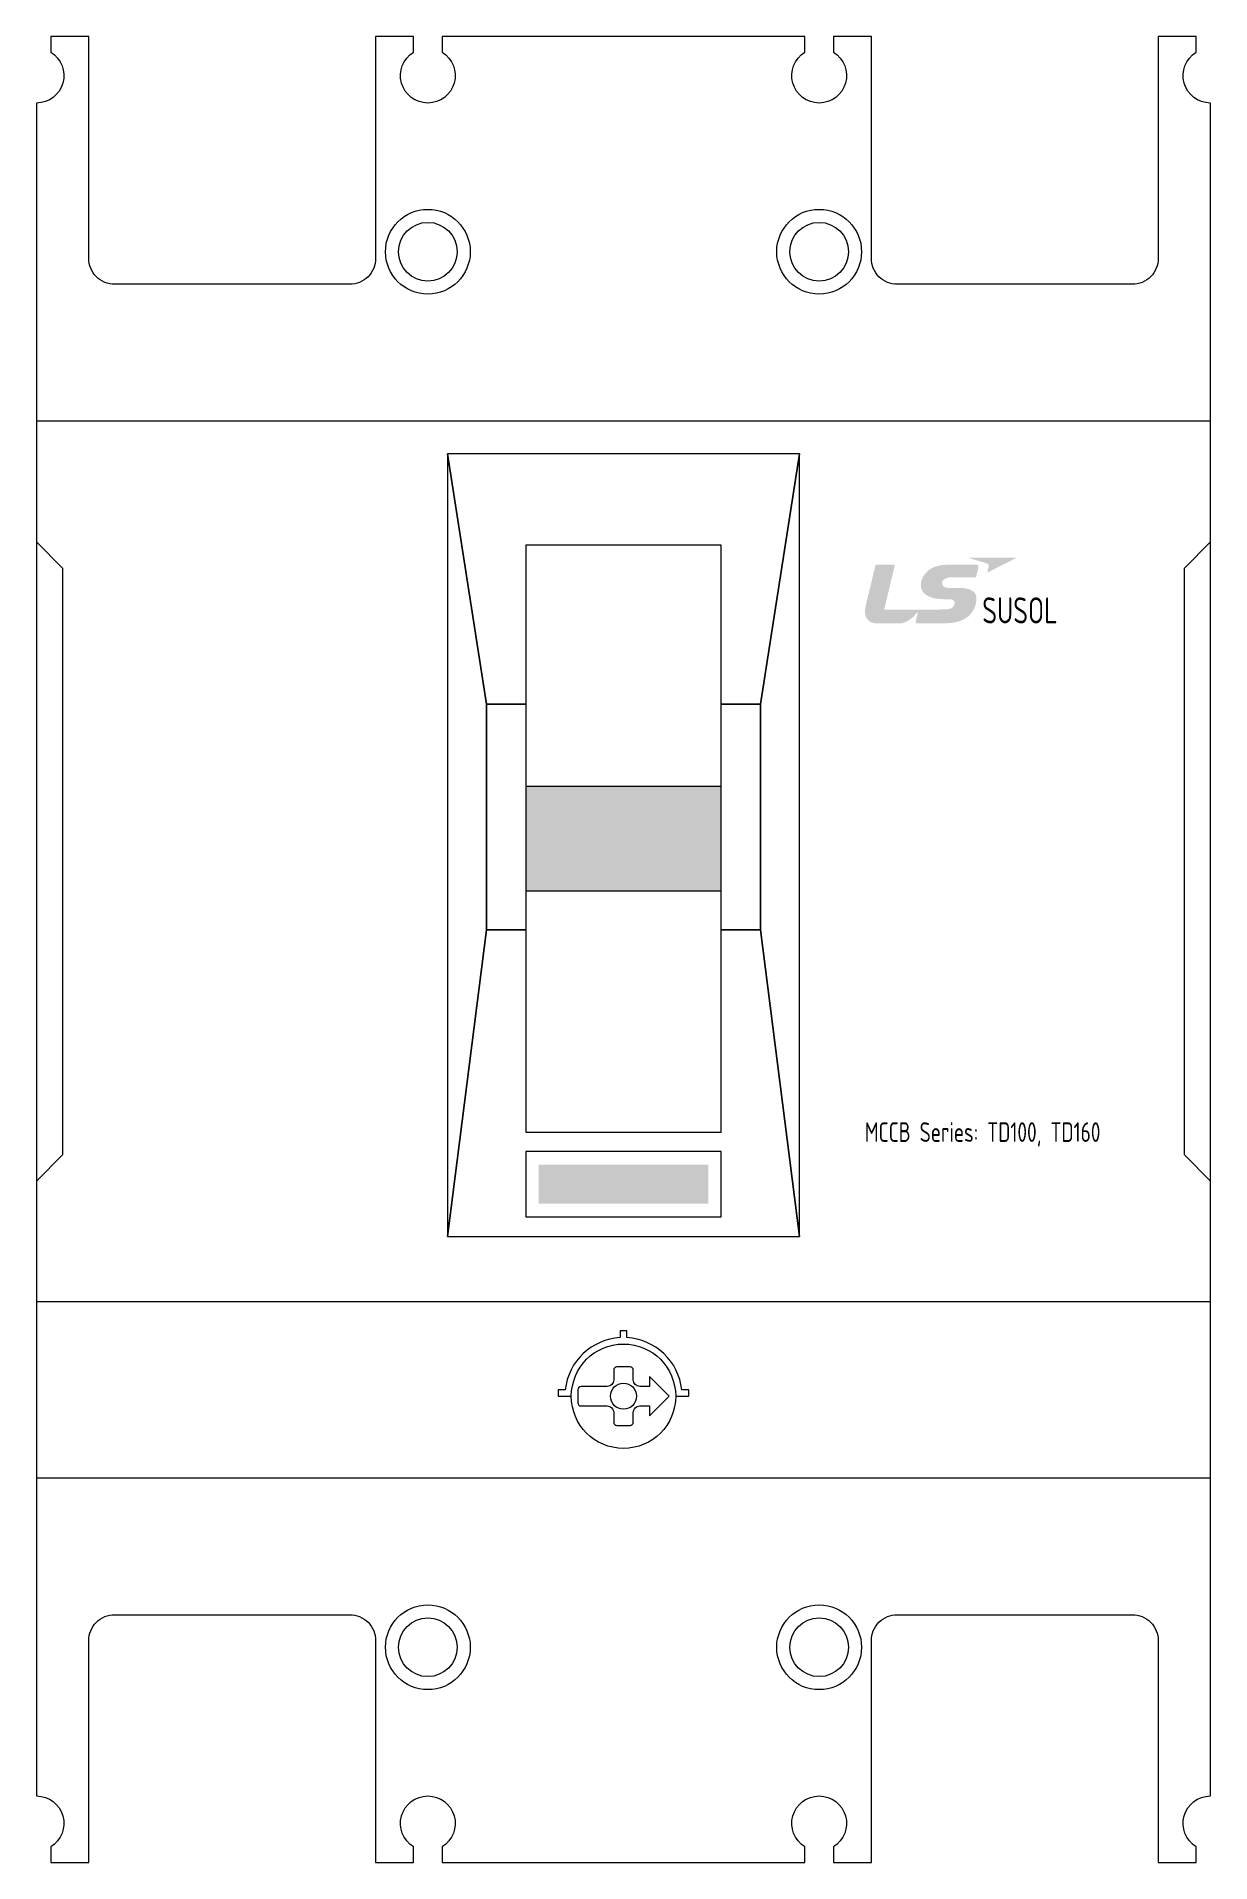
# Model space of a CAD drawing. Header units: millimetres. Extents: x 33 to 123, y 0 to 140.
import ezdxf
from ezdxf.enums import TextEntityAlignment as Align

# ---------------------------------------------------------------- set-up
doc = ezdxf.new("R2010")
doc.units = ezdxf.units.MM
doc.styles.add('WD_IEC', font='isocp2.shx')

# ---------------------------------------------------------------- blocks, each defined once
blk = doc.blocks.new('*U3880')
h = blk.add_hatch(color=152)
edge = h.paths.add_edge_path()
edge.add_spline(control_points=[(8.564, 2.4685), (8.9563, 2.4685), (9.1808, 2.3695), (9.1808, 2.1071), (9.1808, 1.9364), (9.0647, 1.7112), (8.9598, 1.6289), (8.7187, 1.4434), (8.5071, 1.4239), (7.3804, 1.4239), (7.3804, 1.4239), (1.9845, 1.4239), (1.9845, 1.4239), (1.9845, 1.4239), (3.0765, 6), (3.0765, 6), (3.0765, 6), (1.2699, 6), (1.2699, 6), (1.1455, 6), (1.099, 5.9656), (1.0613, 5.8181), (1.0613, 5.8181), (0.0442, 1.6058), (0.0442, 1.6058), (-0.1471, 0.7691), (0.2857, 0), (1.2486, 0), (2.2111, 0), (2.7619, 0), (3.5799, 0), (4.1541, 0), (4.8861, 0.4936), (5.2879, 1.0618), (5.3385, 1.1329), (5.4271, 1.146), (5.3916, 0.9943), (5.3208, 0.6944), (5.236, 0.3324), (5.2144, 0.2429), (5.1738, 0.067), (5.266, 0), (5.3495, 0), (5.3495, 0), (7.4326, 0), (8.0953, 0), (10.4251, 0), (11.3139, 1.1151), (11.4147, 2.4436), (11.4656, 3.1179), (10.9845, 3.6322), (9.6483, 3.6322), (9.6483, 3.6322), (8.9865, 3.6322), (8.6221, 3.6322), (8.2547, 3.6322), (7.8802, 3.7638), (7.8802, 4.0914), (7.8802, 4.4268), (8.308, 4.7296), (8.8585, 4.7296), (8.8585, 4.7296), (11.3596, 4.7296), (11.3596, 4.7296), (11.3596, 4.7296), (11.5587, 5.5206), (11.6019, 5.7037), (11.6558, 5.9342), (11.5877, 6), (11.4182, 6), (11.4182, 6), (8.3288, 6), (8.3288, 6), (6.5328, 6), (5.7269, 4.8013), (5.7269, 3.9445), (5.7269, 3.0871), (6.4178, 2.4697), (8.1984, 2.4697), (8.1984, 2.4697), (8.564, 2.4685), (8.564, 2.4685)], knot_values=[0, 0, 0, 0, 1, 1, 1, 2, 2, 2, 3, 3, 3, 4, 4, 4, 5, 5, 5, 6, 6, 6, 7, 7, 7, 8, 8, 8, 9, 9, 9, 10, 10, 10, 11, 11, 11, 12, 12, 12, 13, 13, 13, 14, 14, 14, 15, 15, 15, 16, 16, 16, 17, 17, 17, 18, 18, 18, 19, 19, 19, 20, 20, 20, 21, 21, 21, 22, 22, 22, 23, 23, 23, 24, 24, 24, 25, 25, 25, 26, 26, 26, 27, 27, 27, 27], degree=3, periodic=0)
h = blk.add_hatch(color=10)
edge = h.paths.add_edge_path()
edge.add_spline(control_points=[(10.5597, 6.7227), (10.5597, 6.7227), (15.5292, 6.7227), (15.5292, 6.7227), (15.5292, 6.7227), (12.5227, 5.194), (12.5227, 5.194), (12.5227, 5.194), (12.6282, 5.6846), (12.6608, 5.831), (12.6957, 5.9856), (12.6412, 6.0887), (12.451, 6.1474), (12.2549, 6.2072), (10.5597, 6.7227), (10.5597, 6.7227)], knot_values=[0, 0, 0, 0, 1, 1, 1, 2, 2, 2, 3, 3, 3, 4, 4, 4, 5, 5, 5, 5], degree=3, periodic=0)
at = {"layer": 'Defpoints', "color": 2, "linetype": 'ByBlock', "lineweight": 9}
blk.add_line((5.7544, 3), (5.7544, 3), dxfattribs=at)
blk = doc.blocks.new('Susol TD100.160')
at = {"linetype": 'ByBlock', "lineweight": 9}
for color, points in [(254, [(52.5, 4.5), (52.5, 12.5), (37.5, 12.5), (37.5, 4.5)]), (10, [(51.5, -16.5), (38.5, -16.5), (38.5, -19.5), (51.5, -19.5)])]:
    blk.add_hatch(color=color, dxfattribs=at).paths.add_polyline_path(points)
at = {"color": 0, "linetype": 'ByBlock', "lineweight": 18, "ltscale": 5}
blk.add_lwpolyline([(88.9, 70), (86, 70), (86, 53, -0.414214), (84, 51), (66, 51, -0.414214), (64, 53), (64, 70), (61.1, 70), (61.1, 68.79, -3.535322), (58.9, 68.79), (58.9, 70), (31.1, 70), (31.1, 68.79, -3.535322), (28.9, 68.79), (28.9, 70), (26, 70), (26, 53, -0.414214), (24, 51), (6, 51, -0.414214), (4, 53), (4, 70), (1.1, 70), (1.1, 68.79, -0.756375), (0, 64.9), (0, -64.9, -0.756375), (1.1, -68.79), (1.1, -70), (4, -70), (4, -53, -0.414214), (6, -51), (24, -51, -0.414214), (26, -53), (26, -70), (28.9, -70), (28.9, -68.79, -3.535322), (31.1, -68.79), (31.1, -70), (58.9, -70), (58.9, -68.79, -3.535322), (61.1, -68.79), (61.1, -70), (64, -70), (64, -53, -0.414214), (66, -51), (84, -51, -0.414214), (86, -53), (86, -70), (88.9, -70), (88.9, -68.79, -0.756375), (90, -64.9), (90, 64.9, -0.756375), (88.9, 68.79)], format="xyb", close=True, dxfattribs=at)
for points in [[(0, -40.5), (90, -40.5), (90, 40.5), (0, 40.5)], [(31.5, -22), (58.5, -22), (58.5, 38), (31.5, 38)]]:
    blk.add_lwpolyline(points, close=True, dxfattribs=at)
at = {"color": 0, "linetype": 'ByBlock', "lineweight": 9, "ltscale": 5}
for points in [[(0, 31.25), (2, 29.25), (2, -15.75), (0, -17.75), (0, -27), (90, -27), (90, -17.75), (88, -15.75), (88, 29.25), (90, 31.25), (90, 40.5), (0, 40.5)], [(34.5, 1.5), (37.5, 1.5), (34.5, 1.5), (31.5, -22), (34.5, 1.5), (34.5, 18.81), (31.5, 38), (34.5, 18.81), (37.5, 18.81), (34.5, 18.81)], [(55.5, 1.5), (52.5, 1.5), (55.5, 1.5), (58.5, -22), (55.5, 1.5), (55.5, 18.81), (58.5, 38), (55.5, 18.81), (52.5, 18.81), (55.5, 18.81)], [(37.5, -14), (52.5, -14), (52.5, 31), (37.5, 31)], [(37.5, 4.5), (52.5, 4.5), (52.5, 12.5), (37.5, 12.5)], [(37.5, -20.5), (52.5, -20.5), (52.5, -15.5), (37.5, -15.5)]]:
    blk.add_lwpolyline(points, close=True, dxfattribs=at)
at = {"color": 8, "linetype": 'ByBlock', "lineweight": 9, "ltscale": 5}
blk.add_lwpolyline([(49, -34.25), (50, -34.25), (50, -33.75), (49.47, -33.75, 0.366126), (45.25, -29.76), (45.25, -29.25), (44.75, -29.25), (44.75, -29.76, 0.366126), (40.53, -33.75), (40, -33.75), (40, -34.25), (41, -34.25)], format="xyb", dxfattribs=at)
blk.add_lwpolyline([(43.75, -33.5), (41.75, -33.5, 0.414214), (41.5, -33.75), (41.5, -34.75, 0.414214), (41.75, -35), (43.75, -35, -0.414214), (44.25, -35.5), (44.25, -36.25, 0.414214), (44.5, -36.5), (45.5, -36.5, 0.414214), (45.75, -36.25), (45.75, -35.5, -0.414214), (46.25, -35), (47, -35), (47, -35.75), (48.5, -34.25), (47, -32.75), (47, -33.5), (46.25, -33.5, -0.414214), (45.75, -33), (45.75, -32.25, 0.414214), (45.5, -32), (44.5, -32, 0.414214), (44.25, -32.25), (44.25, -33, -0.414214)], format="xyb", close=True, dxfattribs=at)
for centre, radius in [((30, 53.5), 3.25), ((60, 53.5), 3.25), ((45, -34.25), 4), ((45, -34.25), 1), ((30, -53.5), 3.25), ((60, -53.5), 3.25)]:
    blk.add_circle(centre, radius, dxfattribs=at)
at = {"color": 112, "linetype": 'ByBlock', "lineweight": 9, "ltscale": 5}
for centre in [(30, 53.5), (60, 53.5), (30, -53.5), (60, -53.5)]:
    blk.add_circle(centre, 2.25, dxfattribs=at)
at = {"color": 0, "linetype": 'ByBlock', "lineweight": 9, "xscale": 0.75, "yscale": 0.75, "zscale": 0.75}
blk.add_blockref('*U3880', (63.5, 25), dxfattribs=at)
at = {"color": 0, "linetype": 'ByBlock', "lineweight": 9, "style": 'WD_IEC', "width": 0.8}
blk.add_text('SUSOL', height=2, dxfattribs=at).set_placement((72.5, 25))
at = {"color": 0, "linetype": 'ByBlock', "lineweight": 9, "style": 'WD_IEC', "width": 0.5, "flags": 12}
blk.add_attdef('TYPE', text='', height=6, dxfattribs=at).set_placement((63.5, 12.5), align=Align.MIDDLE_LEFT)
at = {"color": 1, "linetype": 'ByBlock', "lineweight": 9, "style": 'WD_IEC', "width": 0.5, "flags": 12}
blk.add_attdef('RATE', text='', height=6, dxfattribs=at).set_placement((63.5, 4.5), align=Align.MIDDLE_LEFT)
at = {"layer": 'Defpoints', "color": 8, "linetype": 'ByBlock', "lineweight": 9, "style": 'WD_IEC', "width": 0.8}
blk.add_text('MCCB Series: TD100, TD160', height=1.5, dxfattribs=at).set_placement((63.5, -14), align=Align.MIDDLE_LEFT)

msp = doc.modelspace()

# ---------------------------------------------------------------- block references
msp.add_blockref('Susol TD100.160', (32.5, 70))

doc.saveas('drawing.dxf')
